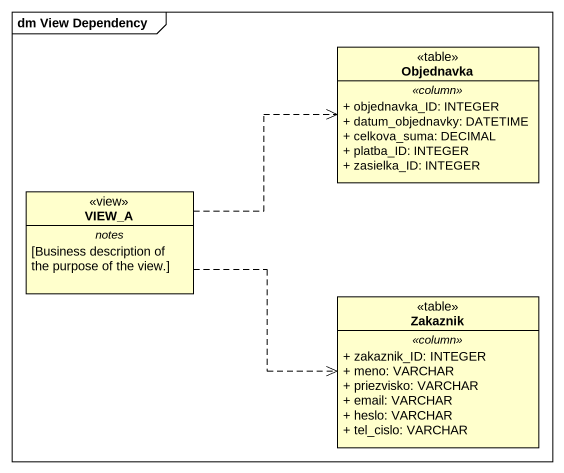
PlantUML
@startuml
mainframe dm View Dependency
hide circle
hide empty members
skinparam classAttributeIconSize 0
class Objednavka <<table>> {
  .. <<column>> ..
  + objednavka_ID: INTEGER
  + datum_objednavky: DATETIME
  + celkova_suma: DECIMAL
  + platba_ID: INTEGER
  + zasielka_ID: INTEGER
}
class VIEW_A <<view>> {
  -- notes --
  [Business description of the purpose of the view.]
}
class Zakaznik <<table>> {
  .. <<column>> ..
  + zakaznik_ID: INTEGER
  + meno: VARCHAR
  + priezvisko: VARCHAR
  + email: VARCHAR
  + heslo: VARCHAR
  + tel_cislo: VARCHAR
}
VIEW_A .right.> Objednavka
VIEW_A .right.> Zakaznik
@enduml
